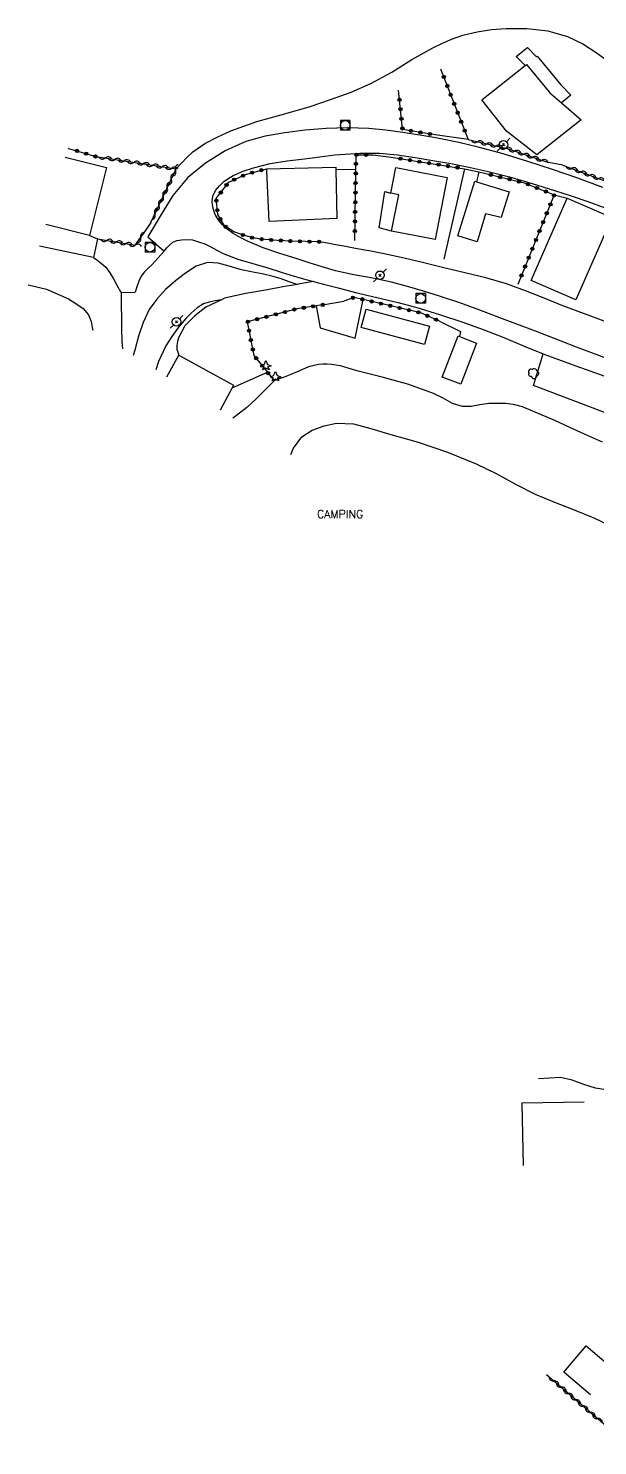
# Model space of a CAD drawing. Header units: millimetres. Extents: x 143000 to 143957, y 139149 to 140000.
# Drawn here: x 143393.5 to 143482.5, y 139149.6 to 139371 of the extents above; entities that cross this region are included whole.
import ezdxf
from ezdxf.enums import TextEntityAlignment as Align

# ---------------------------------------------------------------- set-up
doc = ezdxf.new("R2010")
doc.units = ezdxf.units.MM
doc.layers.get('0').update_dxf_attribs({"linetype": 'CONTINUOUS'})
for name, color, linetype in [('W0008', 7, 'CONTINUOUS'), ('W0017', 7, 'CONTINUOUS'), ('W0104', 1, 'CONTINUOUS'), ('W0211', 2, 'CONTINUOUS'), ('W0214', 2, 'CONTINUOUS'), ('W0300', 7, 'CONTINUOUS'), ('W0303', 7, 'CONTINUOUS'), ('W0310', 3, 'CONTINUOUS'), ('W0322', 7, 'CONTINUOUS'), ('W0323', 7, 'CONTINUOUS'), ('W0330', 7, 'CONTINUOUS'), ('W0420', 7, 'CONTINUOUS'), ('W0473', 7, 'CONTINUOUS'), ('W0515', 5, 'CONTINUOUS'), ('W0984', 7, 'CONTINUOUS')]:
    doc.layers.add(name, color=color, linetype=linetype)
doc.styles.get("Standard").update_dxf_attribs({"font": 'romans.shx', "width": 0.85})

# ---------------------------------------------------------------- blocks, each defined once
blk = doc.blocks.new('T473')
for p, q in [((-0.166667, 0.166667), (0.166667, -0.166667)), ((-0.166667, -0.166667), (0.166667, 0.166667)), ((0.500001, 0.500001), (1.000002, 1.000002)), ((-1.000002, -1.000002), (-0.500001, -0.500001))]:
    blk.add_line(p, q)
blk.add_ellipse((0, 0), major_axis=(0.471405, 0.471405), ratio=1, start_param=5.4977871438, end_param=11.780972451)
blk = doc.blocks.new('T420')
for p, q in [((0.75, 0.75), (-0.75, 0.75)), ((-0.75, 0.75), (-0.75, -0.75)), ((0.75, 0.75), (0.75, -0.75)), ((0.75, -0.75), (-0.75, -0.75))]:
    blk.add_line(p, q)
blk.add_ellipse((0, 0), major_axis=(-0.53, 0.53), ratio=1, start_param=3.926991, end_param=10.210176)
blk = doc.blocks.new('T300')
for p, q in [((-0.8, 0.51), (-0.86, 0.34)), ((-0.86, 0.34), (-0.86, 0.17)), ((-0.86, 0.17), (-0.74, 0.06)), ((-0.69, 0.63), (-0.8, 0.51)), ((-0.8, -0.06), (-0.74, 0.06)), ((-0.74, 0.06), (-0.69, 0.11)), ((-0.57, 0.69), (-0.69, 0.63)), ((-0.46, 0.69), (-0.57, 0.69)), ((-0.29, 0.63), (-0.46, 0.69)), ((-0.29, 0.63), (-0.17, 0.74)), ((-0.23, 0.57), (-0.29, 0.63)), ((-0.17, 0.74), (-0.06, 0.8)), ((-0.06, 0.8), (0.06, 0.8)), ((0.06, 0.8), (0.23, 0.74)), ((0.23, 0.74), (0.34, 0.63)), ((0.34, 0.63), (0.4, 0.51)), ((0.46, 0.46), (0.34, 0.46)), ((0.4, 0.51), (0.4, 0.46)), ((0.57, 0.4), (0.46, 0.46)), ((0.57, 0.4), (0.69, 0.29)), ((0.69, 0.29), (0.74, 0.17)), ((0.74, 0.06), (0.69, -0.17)), ((0.74, 0.17), (0.74, 0.06)), ((-0.8, -0.17), (-0.8, -0.06)), ((-0.8, -0.23), (-0.8, -0.17)), ((-0.74, -0.34), (-0.8, -0.23)), ((-0.69, -0.4), (-0.74, -0.34)), ((-0.51, -0.46), (-0.69, -0.4)), ((-0.4, -0.46), (-0.51, -0.46)), ((-0.4, -0.46), (-0.34, -0.46)), ((-0.34, -0.46), (-0.34, -0.4)), ((-0.34, -0.51), (-0.34, -0.46)), ((-0.29, -0.63), (-0.34, -0.51)), ((-0.17, -0.74), (-0.29, -0.63)), ((-0.06, -0.8), (-0.17, -0.74)), ((0.06, -0.8), (-0.06, -0.8)), ((0.17, -0.74), (0.06, -0.8)), ((0.23, -0.69), (0.17, -0.74)), ((0.29, -0.46), (0.23, -0.46)), ((0.29, -0.63), (0.23, -0.69)), ((0.46, -0.4), (0.29, -0.46)), ((0.34, -0.51), (0.29, -0.63)), ((0.34, -0.51), (0.34, -0.46)), ((0.57, -0.34), (0.46, -0.4)), ((0.63, -0.29), (0.57, -0.34)), ((0.69, -0.17), (0.63, -0.29))]:
    blk.add_line(p, q)
blk = doc.blocks.new('T303')
for p, q in [((-0.77, 0), (-0.28, 0.21)), ((-0.28, -0.21), (-0.77, 0)), ((-0.28, 0.21), (0, 0.83)), ((0, 0.83), (0.28, 0.21)), ((0.28, 0.21), (0.83, 0)), ((0.83, 0), (0.28, -0.21)), ((-0.49, -0.63), (-0.28, -0.21)), ((0, -0.35), (-0.49, -0.63)), ((0.56, -0.63), (0, -0.35)), ((0.28, -0.21), (0.56, -0.63))]:
    blk.add_line(p, q)
blk = doc.blocks.new('t323o')
at = {"color": 0, "linetype": 'Continuous'}
for radius in [0.25, 0.15]:
    blk.add_circle((0, 0), radius, dxfattribs=at)
blk = doc.blocks.new('t322o')
at = {"color": 0, "linetype": 'Continuous'}
for radius in [0.25, 0.15]:
    blk.add_circle((0, 0), radius, dxfattribs=at)
blk = doc.blocks.new('t310o')
at = {"color": 0, "linetype": 'Continuous'}
for centre, start, end in [((-0.5, 0.38), 216.8699, 323.1304), ((0.5, -0.37), 36.8699, 143.1303)]:
    blk.add_arc(centre, 0.625, start, end, dxfattribs=at)

msp = doc.modelspace()

# ---------------------------------------------------------------- linework, layer by layer
at = {"layer": 'W0008'}
for points in [[(143483.27, 139346.17), (143479.34, 139347.62), (143475.38, 139348.99), (143471.55, 139350.24), (143467.69, 139351.42), (143463.79, 139352.48), (143460.76, 139353.18), (143457.71, 139353.82), (143456.86, 139353.97), (143454.65, 139354.37), (143452.01, 139354.79), (143449.36, 139355.15), (143446.71, 139355.39), (143443.38, 139355.48), (143440.05, 139355.38), (143436.73, 139355.11), (143433.6, 139354.74), (143430.48, 139354.22), (143427.5, 139353.36), (143424.25, 139351.89), (143421.16, 139349.98), (143418.41, 139347.72), (143416.08, 139344.9), (143414.11, 139341.7), (143412.15, 139338.49)], [(143485.15, 139319.01), (143479.15, 139321.25), (143473.18, 139323.56), (143467.2, 139325.83), (143464.06, 139326.99), (143460.91, 139328.15), (143457.74, 139329.22), (143455.26, 139330), (143452.76, 139330.73), (143450.24, 139331.4), (143447.32, 139332.01), (143444.38, 139332.53), (143441.47, 139333.17), (143439.42, 139333.76), (143437.39, 139334.4), (143435.37, 139335.07), (143432.78, 139335.88), (143430.21, 139336.73), (143427.74, 139337.8), (143426.61, 139338.37), (143425.5, 139338.99), (143424.51, 139339.73), (143423.79, 139340.41), (143423.15, 139341.16), (143422.67, 139341.98), (143422.36, 139342.91), (143422.23, 139343.9), (143422.32, 139344.83), (143422.73, 139345.68), (143423.39, 139346.46), (143424.11, 139347.15), (143425.48, 139348.06), (143427.05, 139348.71), (143428.66, 139349.25), (143431.26, 139349.93), (143433.96, 139350.32), (143436.66, 139350.66), (143439.02, 139350.98), (143441.39, 139351.26), (143443.77, 139351.45), (143445.3, 139351.52), (143446.84, 139351.55), (143447.17, 139351.54), (143448.37, 139351.52), (143451.16, 139351.29), (143453.93, 139350.86), (143456.7, 139350.39), (143459.53, 139349.9), (143462.35, 139349.36), (143465.16, 139348.74), (143468.71, 139347.82), (143472.24, 139346.78), (143475.74, 139345.68), (143478.34, 139344.85), (143480.93, 139343.99), (143483.49, 139343.05)], [(143412.15, 139338.49), (143414.72, 139336.24)], [(143414.72, 139336.24), (143415.15, 139336.73), (143415.58, 139337.22), (143416.07, 139337.61), (143416.72, 139337.87), (143417.43, 139338.01), (143418.15, 139338.07), (143419.12, 139337.98), (143420.1, 139337.71), (143421.05, 139337.37), (143422.03, 139336.91), (143422.97, 139336.36), (143423.93, 139335.85), (143426.22, 139334.98), (143428.58, 139334.29), (143430.94, 139333.62), (143432.99, 139332.97), (143435.04, 139332.34), (143437.09, 139331.73), (143438.06, 139331.47), (143439.6, 139331.05), (143442.11, 139330.42), (143444.62, 139329.79), (143447.94, 139328.98), (143451.26, 139328.18), (143454.56, 139327.3), (143457.92, 139326.27), (143461.25, 139325.17), (143464.55, 139323.99), (143467.78, 139322.72), (143470.97, 139321.38), (143473.97, 139320.16), (143474.19, 139320.07), (143478.87, 139318.35), (143483.58, 139316.72)]]:
    msp.add_lwpolyline(points, dxfattribs=at)
at = {"layer": 'W0017'}
for points in [[(143463.89, 139348.6), (143463.55, 139347.07)], [(143403.67, 139335.26), (143404.33, 139334.76), (143404.98, 139334.25), (143405.58, 139333.7), (143406.24, 139332.84), (143406.8, 139331.89), (143407.34, 139330.93), (143407.55, 139330.54), (143407.76, 139330.14), (143407.98, 139329.75), (143410.18, 139329.8)], [(143414.72, 139336.24), (143412.83, 139334.16), (143412.23, 139333.57), (143411.63, 139332.98), (143411.12, 139332.33), (143410.74, 139331.53), (143410.46, 139330.67), (143410.18, 139329.8)], [(143438.06, 139331.47), (143435.66, 139331.07), (143435.49, 139331.04), (143433.25, 139330.66), (143430.87, 139330.19), (143427.49, 139329.59), (143424.14, 139328.86), (143423.67, 139328.64), (143421.21, 139327.48), (143419.49, 139326.14), (143417.94, 139324.54), (143416.96, 139322.66), (143416.81, 139322.09), (143416.69, 139321.5), (143416.7, 139320.92), (143416.78, 139320.6), (143416.91, 139320.28), (143417.03, 139319.97)], [(143438.48, 139327.68), (143439.09, 139324.26), (143444.55, 139322.64), (143445.84, 139328.68)], [(143425.35, 139314.89), (143430.84, 139317.32)]]:
    msp.add_lwpolyline(points, dxfattribs=at)
at = {"layer": 'W0104'}
for points in [[(143471.12, 139365.21), (143469.75, 139366.64), (143471.51, 139368.06), (143472.9, 139366.61), (143473.03, 139366.72), (143476.73, 139362.23), (143478.27, 139360.61), (143476.79, 139359.41)], [(143399.26, 139350.92), (143405.72, 139349.3), (143403.05, 139338.67), (143396.21, 139340.38)], [(143450.26, 139339.36), (143448.31, 139339.85), (143449.18, 139345.53), (143450.15, 139345.29)], [(143403.05, 139338.67), (143404.28, 139338.17), (143403.67, 139335.26), (143395.24, 139337.02)], [(143415.13, 139316.61), (143417.03, 139319.97)], [(143417.03, 139319.97), (143425.57, 139315.29), (143425.35, 139314.89), (143423.45, 139311.4)], [(143470.87, 139193.34), (143470.67, 139203.07), (143470.67, 139203.14), (143480.37, 139203.33)], [(143481.34, 139157.55), (143481.34, 139157.55), (143481.34, 139157.55), (143481.34, 139157.55), (143477.2, 139161.09), (143480.64, 139165.2)], [(143480.64, 139165.2), (143486.58, 139160.11), (143487.42, 139160.93), (143487.42, 139160.93)]]:
    msp.add_lwpolyline(points, dxfattribs=at)
for points in [[(143479.88, 139356.75), (143472.96, 139351.27), (143468.23, 139355), (143464.37, 139359.86), (143471.12, 139365.21), (143471.36, 139365.4), (143475.01, 139360.95), (143476.79, 139359.41)], [(143430.75, 139349.1), (143441.54, 139349.33), (143441.54, 139349.01), (143441.7, 139341.35), (143431.13, 139340.86), (143430.77, 139348.71)], [(143450.15, 139345.29), (143450.93, 139349.3), (143458.96, 139347.74), (143457.08, 139338.04), (143450.26, 139339.36), (143451.37, 139345.05)], [(143460.63, 139338.62), (143463.25, 139347.16), (143463.55, 139347.07), (143468.61, 139345.51), (143467.37, 139341.5), (143464.96, 139342.08), (143463.62, 139337.7)], [(143477.71, 139344.53), (143484.67, 139341.49), (143483.36, 139338.49), (143479.05, 139328.62), (143472.09, 139331.66)], [(143445.5, 139324.3), (143446.28, 139327.18), (143456.18, 139324.53), (143455.4, 139321.65)], [(143458.18, 139316.56), (143460.67, 139322.99), (143460.89, 139322.91), (143463.55, 139321.87), (143461.07, 139315.45)]]:
    msp.add_lwpolyline(points, close=True, dxfattribs=at)
at = {"layer": 'W0211'}
for points in [[(143416.61, 139349.07), (143417.45, 139350), (143418.3, 139350.92), (143419.2, 139351.77), (143421.05, 139353.04), (143423.08, 139354.07), (143425.14, 139355.01), (143429.18, 139356.49), (143433.36, 139357.62), (143437.51, 139358.85), (143440.72, 139359.94), (143443.92, 139361.09), (143447.03, 139362.4), (143450.28, 139364.2), (143453.44, 139366.19), (143456.7, 139367.99), (143458.24, 139368.71), (143459.8, 139369.39), (143461.4, 139369.96), (143463.61, 139370.51), (143465.87, 139370.87), (143468.14, 139371.04), (143471.39, 139371.02), (143474.66, 139370.64), (143477.75, 139369.79), (143480.13, 139368.63), (143482.39, 139367.15), (143484.56, 139365.55)], [(143485.72, 139324.44), (143481.37, 139326.07), (143477.03, 139327.71), (143474.11, 139328.88), (143471.19, 139330.05), (143468.23, 139331.11), (143464.99, 139332.05), (143461.71, 139332.86), (143458.42, 139333.64), (143455.32, 139334.39), (143452.2, 139335.12), (143449.08, 139335.8), (143446.99, 139336.22), (143444.9, 139336.61), (143442.81, 139337), (143441.53, 139337.23), (143440.25, 139337.46), (143438.97, 139337.68)], [(143435.49, 139331.04), (143434.25, 139331.46), (143433.02, 139331.88), (143431.77, 139332.26), (143430.05, 139332.68), (143428.32, 139333.02), (143426.58, 139333.36), (143424.86, 139333.86), (143423.14, 139334.35), (143421.48, 139334.45), (143419.73, 139333.86), (143418.04, 139332.8), (143416.48, 139331.59), (143414.95, 139330.25), (143413.55, 139328.74), (143412.38, 139327.1), (143411.42, 139325.1), (143410.73, 139322.94), (143410.11, 139320.75), (143409.87, 139319.91)], [(143393.49, 139330.99), (143396.33, 139330.29), (143399.75, 139328.76), (143400.92, 139328.05), (143402.05, 139327.26), (143402.91, 139326.3), (143403.33, 139325.25), (143403.53, 139324.06), (143403.55, 139323.87)], [(143483.21, 139306.4), (143480.42, 139307.64), (143478.1, 139308.7), (143475.78, 139309.77), (143473.43, 139310.76), (143472.08, 139311.33), (143470.72, 139311.88), (143469.33, 139312.26), (143468.04, 139312.41), (143466.73, 139312.44), (143465.43, 139312.4), (143464.05, 139312.22), (143462.68, 139311.97), (143461.34, 139311.94), (143459.8, 139312.43), (143458.31, 139313.24), (143456.81, 139314.01), (143452.96, 139315.37), (143449.01, 139316.47), (143445.04, 139317.49), (143443.65, 139317.9), (143442.26, 139318.3), (143440.85, 139318.54), (143440.17, 139318.58), (143439.49, 139318.57), (143438.81, 139318.53), (143437.26, 139318.14), (143435.75, 139317.49), (143434.25, 139316.84), (143433.47, 139316.56), (143432.68, 139316.27), (143431.9, 139315.99), (143430.49, 139314.58), (143429.08, 139313.16), (143427.64, 139311.79), (143426.02, 139310.55), (143425.46, 139310.14)]]:
    msp.add_lwpolyline(points, dxfattribs=at)
at = {"layer": 'W0214'}
for points in [[(143407.98, 139329.75), (143407.99, 139328.55), (143408.01, 139327.35), (143408.04, 139326.15), (143408.07, 139324.12), (143408.12, 139322.1), (143408.2, 139320.96)], [(143423.67, 139328.64), (143422.71, 139328.46), (143421.74, 139328.28), (143420.84, 139327.98), (143419.85, 139327.35), (143418.94, 139326.54), (143418.1, 139325.68), (143416.94, 139324.36), (143415.91, 139322.91), (143414.99, 139321.41), (143413.85, 139318.98), (143413.42, 139317.69)]]:
    msp.add_lwpolyline(points, dxfattribs=at)
at = {"layer": 'W0310'}
for points in [[(143462.22, 139353.66), (143468.3, 139352.26), (143474.79, 139350.08)], [(143404.03, 139351.01), (143416.61, 139349.07)], [(143412.61, 139340.7), (143416.61, 139349.07)], [(143477.03, 139349.68), (143488.02, 139345.57), (143496.21, 139341.64)], [(143404.28, 139338.17), (143410.2, 139337.14), (143411.35, 139338.76)], [(143487.34, 139149.59), (143474.49, 139160.68)]]:
    msp.add_lwpolyline(points, dxfattribs=at)
at = {"layer": 'W0322'}
for points in [[(143399.67, 139352.31), (143399.77, 139352.29), (143401.9, 139351.65), (143404.03, 139351.01)], [(143438.97, 139337.68), (143436.8, 139337.74), (143434.62, 139337.79), (143432.45, 139337.91), (143431.11, 139338), (143429.76, 139338.12), (143428.43, 139338.34), (143427.49, 139338.6), (143426.55, 139338.92), (143425.61, 139339.23)]]:
    msp.add_lwpolyline(points, dxfattribs=at)
at = {"layer": 'W0323'}
for points in [[(143457.91, 139364.73), (143462.22, 139353.66)], [(143457.07, 139354.41), (143451.97, 139355.25), (143451.34, 139361.37)], [(143444.49, 139337.88), (143444.67, 139349.03), (143444.7, 139351.3), (143447.31, 139351.27)], [(143450.17, 139350.9), (143461.67, 139349.11)], [(143425.61, 139339.23), (143424.13, 139340.16), (143423.08, 139341.97), (143422.85, 139344.47), (143424.83, 139347.03), (143427.59, 139348.27), (143430.75, 139349.1)], [(143464.57, 139348.44), (143470.97, 139346.9), (143475.67, 139345.02), (143469.99, 139331.04)], [(143439.78, 139327.88), (143438.48, 139327.68), (143435.51, 139327.23), (143427.71, 139325.18), (143428.75, 139319.92), (143430.84, 139317.32), (143431.9, 139315.99)], [(143457.83, 139325.24), (143454.84, 139326.58), (143445.84, 139328.68), (143444.42, 139329.01), (143442.81, 139328.43)]]:
    msp.add_lwpolyline(points, dxfattribs=at)
at = {"layer": 'W0330'}
for points in [[(143462.22, 139353.66), (143457.07, 139354.41)], [(143447.31, 139351.27), (143450.17, 139350.9)], [(143477.03, 139349.68), (143474.79, 139350.08)], [(143441.54, 139349.01), (143444.67, 139349.03)], [(143461.67, 139349.11), (143458.41, 139334.98)], [(143461.67, 139349.11), (143463.89, 139348.6), (143464.57, 139348.44)], [(143475.67, 139345.02), (143477.71, 139344.53)], [(143412.61, 139340.7), (143411.35, 139338.76)], [(143439.78, 139327.88), (143442.81, 139328.43)], [(143457.83, 139325.24), (143461.05, 139323.69), (143460.89, 139322.91)], [(143492.83, 139307.5), (143472.45, 139315.24), (143473.97, 139320.16)]]:
    msp.add_lwpolyline(points, dxfattribs=at)
at = {"layer": 'W0515'}
for points in [[(143434.53, 139304.46), (143434.93, 139305.42), (143436.25, 139307.22), (143437.86, 139308.24), (143439.73, 139308.96), (143441.64, 139309.37), (143444.31, 139309.24), (143447.04, 139308.5), (143449.75, 139307.67), (143454.41, 139306.36), (143459.01, 139304.82), (143463.5, 139303.01), (143466.58, 139301.49), (143469.61, 139299.83), (143472.68, 139298.28), (143475.72, 139297.01), (143478.81, 139295.83), (143481.86, 139294.57), (143484.13, 139293.46)], [(143484.43, 139205.1), (143482.14, 139205.47), (143480.31, 139206.02), (143478.5, 139206.68), (143476.67, 139207.11), (143473.22, 139206.93)]]:
    msp.add_lwpolyline(points, dxfattribs=at)

# ---------------------------------------------------------------- block references
at = {"layer": 'W0300', "rotation": 359.9999899820874}
msp.add_blockref('T300', (143472.5, 139317.09), dxfattribs=at)
at = {"layer": 'W0303', "rotation": 359.9999899820874}
for p in [(143430.6, 139318.29), (143432.1, 139316.57)]:
    msp.add_blockref('T303', p, dxfattribs=at)
at = {"layer": 'W0310'}
for p, rotation in [((143463.68, 139353.32), 347.0205404566631), ((143465.14, 139352.99), 347.0205404566631), ((143466.61, 139352.65), 347.0205404566631), ((143468.07, 139352.31), 347.0205404566631), ((143469.5, 139351.86), 341.4353930048291), ((143470.92, 139351.38), 341.4353930048291), ((143405.52, 139350.78), 351.2374014766544), ((143407, 139350.55), 351.2374014766544), ((143408.48, 139350.33), 351.2374014766544), ((143409.96, 139350.1), 351.2374014766544), ((143411.45, 139349.87), 351.2374014766544), ((143412.93, 139349.64), 351.2374014766544), ((143414.41, 139349.41), 351.2374014766544), ((143416.49, 139348.83), 64.50184777893486), ((143472.34, 139350.9), 341.4353930048291), ((143473.76, 139350.42), 341.4353930048291), ((143478.43, 139349.16), 339.4982559746869), ((143415.89, 139349.18), 351.2374014766544), ((143415.84, 139347.47), 64.50184777893486), ((143479.84, 139348.63), 339.4982559746869), ((143481.24, 139348.1), 339.4982559746869), ((143482.65, 139347.58), 339.4982559746869), ((143414.55, 139344.77), 64.50184777893486), ((143415.2, 139346.12), 64.50184777893486), ((143413.26, 139342.06), 64.50184777893486), ((143413.91, 139343.41), 64.50184777893486), ((143411.07, 139338.36), 54.5327719276928), ((143405.76, 139337.91), 350.1566627899395), ((143407.24, 139337.66), 350.1566627899395), ((143408.72, 139337.4), 350.1566627899395), ((143410.19, 139337.14), 350.1566627899395), ((143475.63, 139159.7), 139.1984352149495), ((143476.77, 139158.72), 139.1984352149495), ((143477.9, 139157.74), 139.1984352149495), ((143479.04, 139156.76), 139.1984352149495), ((143480.17, 139155.78), 139.1984352149495), ((143481.31, 139154.8), 139.1984352149495), ((143482.44, 139153.82), 139.1984352149495)]:
    msp.add_blockref('t310o', p, dxfattribs=dict(at, rotation=rotation))
at = {"layer": 'W0322'}
for p, rotation in [((143401.1, 139351.89), 343.342737924763), ((143402.54, 139351.46), 343.3501252595397), ((143403.98, 139351.03), 343.3501252595397), ((143427.03, 139338.75), 161.3086139796615), ((143428.47, 139338.33), 170.6148296084319), ((143429.95, 139338.1), 175.0779858585743), ((143431.45, 139337.98), 176.0956601287231), ((143432.95, 139337.88), 176.9109272793007), ((143434.44, 139337.8), 176.9109272793007), ((143435.94, 139337.76), 178.5764678133535), ((143437.44, 139337.72), 178.5758126816503), ((143438.94, 139337.69), 178.5758126816503)]:
    msp.add_blockref('t322o', p, dxfattribs=dict(at, rotation=rotation))
at = {"layer": 'W0323'}
for p, rotation in [((143458.41, 139363.44), 291.2604937885724), ((143458.96, 139362.05), 291.2604937885724), ((143459.5, 139360.65), 291.2604937885724), ((143451.49, 139359.88), 95.87834639633323), ((143451.65, 139358.39), 95.87834639633323), ((143460.05, 139359.25), 291.2604937885724), ((143451.8, 139356.9), 95.87834639633323), ((143460.59, 139357.85), 291.2604937885724), ((143461.13, 139356.45), 291.2604937885724), ((143451.95, 139355.4), 95.87834639633323), ((143453.3, 139355.03), 170.6196303147974), ((143454.78, 139354.79), 170.6196303147974), ((143456.26, 139354.54), 170.6196303147974), ((143461.68, 139355.06), 291.2604937885724), ((143444.68, 139349.87), 89.06823870074875), ((143444.77, 139351.3), 359.1649077689956), ((143446.27, 139351.28), 359.1649077689956), ((143451.66, 139350.67), 351.1403341645708), ((143453.14, 139350.44), 351.1403341645708), ((143454.62, 139350.21), 351.1403341645708), ((143456.1, 139349.98), 351.1403341645708), ((143457.59, 139349.75), 351.1403341645708), ((143459.07, 139349.52), 351.1403341645708), ((143425.67, 139347.4), 24.13182613374586), ((143427.04, 139348.02), 24.13182613374586), ((143428.45, 139348.49), 14.84443086889132), ((143429.9, 139348.88), 14.84443086889132), ((143444.66, 139348.37), 89.08059312979779), ((143460.55, 139349.29), 351.1403341645708), ((143465.78, 139348.15), 346.5333622034669), ((143467.24, 139347.8), 346.5333622034669), ((143468.69, 139347.45), 346.5333622034669), ((143423.56, 139345.38), 52.28346322613625), ((143424.47, 139346.57), 52.28346322613625), ((143444.61, 139345.37), 89.08059312979779), ((143444.63, 139346.87), 89.08059312979779), ((143470.15, 139347.1), 346.5333622034669), ((143471.58, 139346.66), 338.1272096371782), ((143472.97, 139346.1), 338.1272096371782), ((143474.37, 139345.54), 338.1272096371782), ((143422.88, 139344.12), 95.32458532445592), ((143444.59, 139343.87), 89.08059312979779), ((143475.08, 139343.54), 247.884835412631), ((143475.64, 139344.93), 247.884835412631), ((143423.02, 139342.63), 95.32458532445592), ((143423.5, 139341.24), 120.0573574046572), ((143444.54, 139340.87), 89.08059312979779), ((143444.56, 139342.37), 89.08059312979779), ((143473.95, 139340.76), 247.884835412631), ((143474.51, 139342.15), 247.884835412631), ((143424.34, 139340.03), 148.0398466295387), ((143444.51, 139339.37), 89.08059312979779), ((143473.38, 139339.37), 247.884835412631), ((143472.25, 139336.59), 247.884835412631), ((143472.82, 139337.98), 247.884835412631), ((143471.69, 139335.2), 247.884835412631), ((143470.56, 139332.43), 247.884835412631), ((143471.12, 139333.82), 247.884835412631), ((143436.53, 139327.38), 188.6504930252486), ((143438.01, 139327.61), 188.6504930252486), ((143439.5, 139327.83), 188.6300312951356), ((143444.22, 139328.94), 199.9086406668988), ((143445.68, 139328.72), 166.8813282039563), ((143447.14, 139328.37), 166.8655753735773), ((143448.6, 139328.03), 166.8655753735773), ((143450.06, 139327.69), 166.8655753735773), ((143451.52, 139327.35), 166.8655753735773), ((143427.8, 139325.21), 194.6669023674833), ((143429.25, 139325.59), 194.6669023674833), ((143430.7, 139325.97), 194.6669023674833), ((143432.16, 139326.35), 194.6669023674833), ((143433.61, 139326.73), 194.6669023674833), ((143435.06, 139327.11), 194.6669023674833), ((143452.98, 139327.01), 166.8655753735773), ((143454.44, 139326.67), 166.8655753735773), ((143455.84, 139326.13), 155.9717600515778), ((143457.21, 139325.52), 155.9717600515778), ((143427.98, 139323.81), 281.2074281765839), ((143428.27, 139322.34), 281.2074281765839), ((143428.57, 139320.86), 281.2074281765839), ((143429.09, 139319.5), 308.7429894425895), ((143430.03, 139318.33), 308.7429894425895), ((143430.97, 139317.16), 308.7388223344427)]:
    msp.add_blockref('t323o', p, dxfattribs=dict(at, rotation=rotation))
at = {"layer": 'W0420', "rotation": 359.9999899820874}
for p in [(143443, 139355.88), (143412.5, 139336.84), (143454.8, 139328.84)]:
    msp.add_blockref('T420', p, dxfattribs=at)
at = {"layer": 'W0473', "rotation": 359.9999899820874}
for p in [(143467.76, 139352.86), (143416.66, 139325.18)]:
    msp.add_blockref('T473', p, dxfattribs=at)
at = {"layer": 'W0473'}
msp.add_blockref('T473', (143448.44, 139332.46), dxfattribs=at)

# ---------------------------------------------------------------- texts
at = {"layer": 'W0984'}
msp.add_text('CAMPING', height=1.25, dxfattribs=at).set_placement((143442.22, 139295.15), align=Align.MIDDLE_CENTER)

doc.saveas('drawing.dxf')
